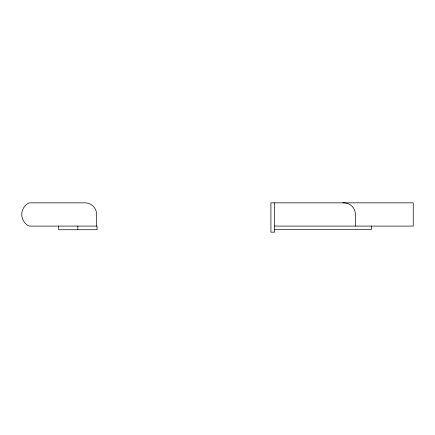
<?xml version="1.0" encoding="UTF-8"?>
<svg xmlns="http://www.w3.org/2000/svg" width="435" height="435" viewBox="0 0 435 435"><rect width="100%" height="100%" fill="white"/><g stroke="black" fill="none" stroke-linecap="round" stroke-linejoin="round"><path stroke-width="0.65" d="M274.55 226.091L413.25 226.091L413.25 202.84L270.913 202.84L270.913 232.159L274.55 232.159L274.55 202.84M274.55 229.327L371.599 229.327L371.599 226.091M355.422 226.091L355.422 214.466A11.625 11.625 0 0 0 343.9 202.84A11.625 11.625 0 0 0 342.894 202.895M96.624 226.091L96.624 214.466A11.625 11.625 0 0 0 85.097 202.84L29.482 202.84L27.786 203.547A12.903 12.903 0 0 0 27.786 225.39L29.482 226.091L97.027 226.091L97.027 229.734L58.611 229.734L58.611 226.091M77.822 226.091L77.822 229.734"/></g></svg>
